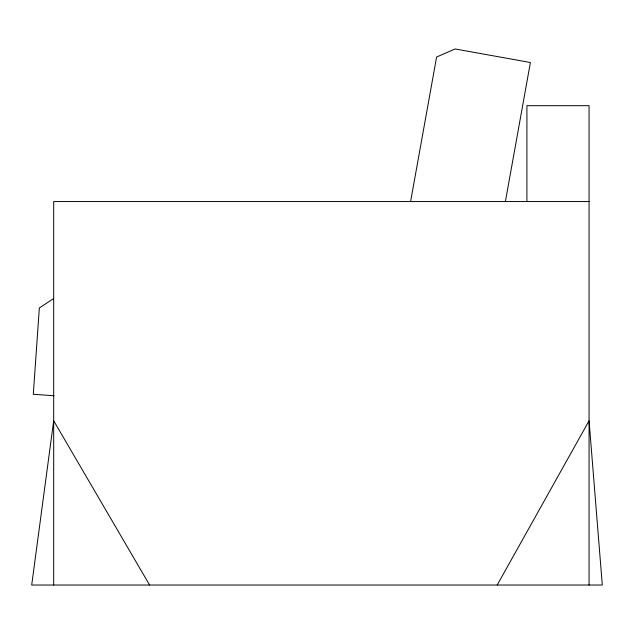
<?xml version="1.0" encoding="UTF-8"?>
<svg xmlns="http://www.w3.org/2000/svg" width="634" height="634" viewBox="0 0 634 634"><rect width="100%" height="100%" fill="white"/><g stroke="black" fill="none" stroke-linecap="round" stroke-linejoin="round"><path stroke-width="0.95" d="M410.563 201.755L436.604 57.005L455.133 48.969L530.404 62.512L505.369 201.675M497.191 585.031L589.065 420.77L602.3 585.031L31.7 585.031L53.684 420.77L149.6 585.031M53.042 298.939L39.34 307.966L33.301 394.285L54.025 395.735M589.065 201.549L53.684 201.549L53.684 585.031M589.065 585.031L589.065 105.68L526.917 105.68L526.917 201.438"/></g></svg>
